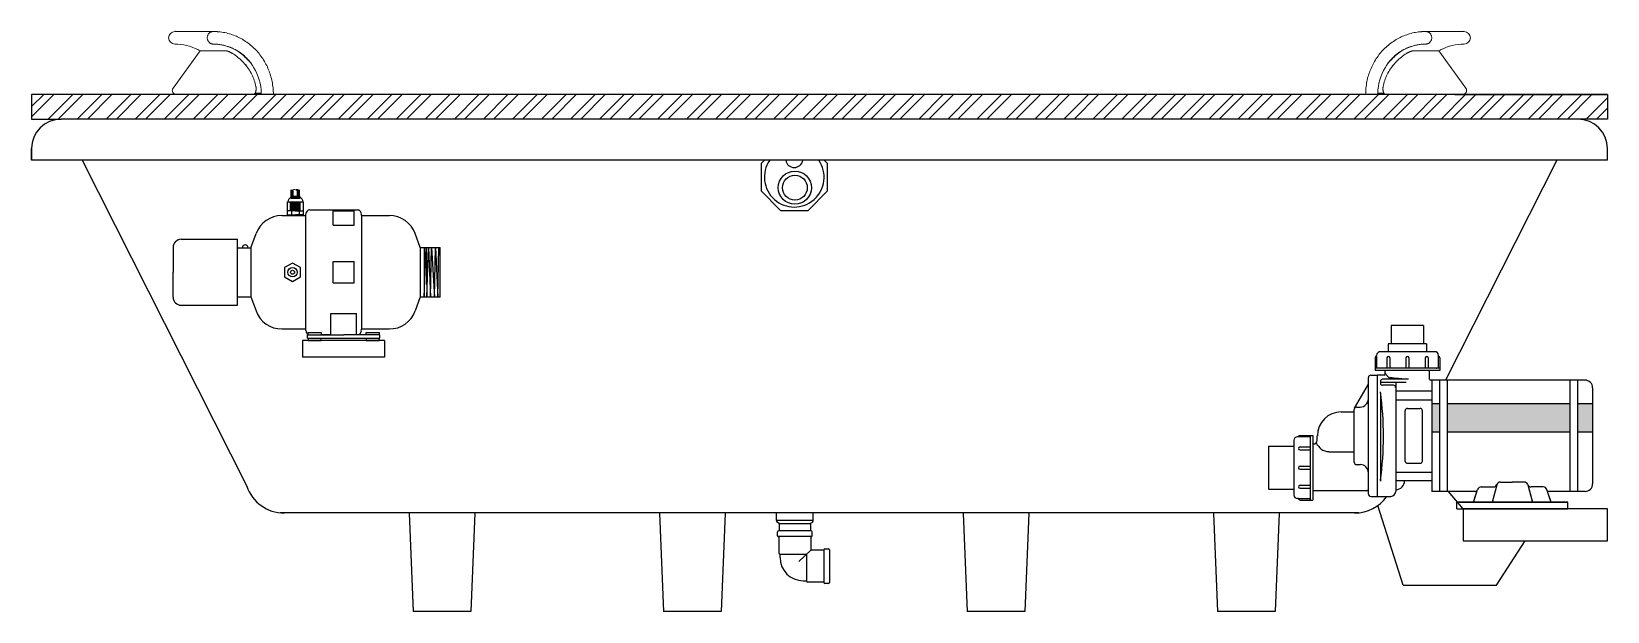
# Model space of a CAD drawing. Header units: millimetres. Extents: x -1269.78 to -1267.86, y 2258.08 to 2258.79.
import ezdxf

# ---------------------------------------------------------------- set-up
doc = ezdxf.new("R2010")
doc.units = ezdxf.units.MM
doc.linetypes.add('KM_SOLID', pattern=[0])
doc.layers.add('jacuzzi', color=1, linetype='Continuous')

msp = doc.modelspace()

# ---------------------------------------------------------------- hatches: boundary and pattern name
at = {"layer": 'jacuzzi'}
h = msp.add_hatch(dxfattribs=at)
h.set_pattern_fill('STEEL', color=256, scale=0.2, style=0)
h.set_pattern_definition([(45, (-1249.543299, 2254.840745), (-0.01767767, 0.01767767), []), (45, (-1249.543299, 2254.853245), (-0.01767767, 0.01767767), [])])
h.paths.add_polyline_path([(-1269.78, 2258.6783), (-1269.744, 2258.6783), (-1267.896, 2258.6783), (-1267.86, 2258.6783), (-1267.86, 2258.7083), (-1269.78, 2258.7083)])
edge = h.paths.add_edge_path(flags=16)
edge.add_line((-1268.046, 2258.7083), (-1267.86, 2258.7083))
edge.add_line((-1267.86, 2258.7083), (-1269.744, 2258.7083))
h = msp.add_hatch(color=256, dxfattribs=at)
h.paths.add_polyline_path([(-1267.9059, 2258.2966), (-1267.9059, 2258.3313), (-1268.0554, 2258.3313), (-1268.0554, 2258.2966)])
h.paths.add_polyline_path([(-1267.8781, 2258.2966), (-1267.8781, 2258.3313), (-1267.8966, 2258.3313), (-1267.8966, 2258.2966)])
h.paths.add_polyline_path([(-1268.0647, 2258.2966), (-1268.0647, 2258.3313), (-1268.074, 2258.3313), (-1268.074, 2258.2966)])

# ---------------------------------------------------------------- linework, layer by layer
at = {"layer": 'jacuzzi', "lineweight": 18}
for p, q in [((-1269.5584, 2258.7851), (-1269.6052, 2258.7851)), ((-1268.0817, 2258.7851), (-1268.0349, 2258.7851)), ((-1269.5747, 2258.7615), (-1269.6076, 2258.7159)), ((-1269.543, 2258.7615), (-1269.5747, 2258.7615)), ((-1269.5592, 2258.7615), (-1269.5431, 2258.7615)), ((-1268.097, 2258.7615), (-1268.0654, 2258.7615)), ((-1268.0808, 2258.7615), (-1268.097, 2258.7615)), ((-1268.0654, 2258.7615), (-1268.0325, 2258.7159)), ((-1269.5767, 2258.7083), (-1269.6037, 2258.7083)), ((-1269.5767, 2258.7083), (-1269.5097, 2258.7083)), ((-1269.5058, 2258.7098), (-1269.5077, 2258.7098)), ((-1269.5058, 2258.7098), (-1269.5001, 2258.7098)), ((-1269.5001, 2258.7098), (-1269.5001, 2258.7083)), ((-1269.4854, 2258.7083), (-1269.4854, 2258.7087)), ((-1268.1343, 2258.7098), (-1268.14, 2258.7098)), ((-1268.14, 2258.7098), (-1268.14, 2258.7083)), ((-1268.1343, 2258.7098), (-1268.1324, 2258.7098))]:
    msp.add_line(p, q, dxfattribs=at)
at = {"layer": 'jacuzzi'}
for p, q in [((-1267.86, 2258.7083), (-1269.78, 2258.7083)), ((-1269.78, 2258.7083), (-1269.78, 2258.6783)), ((-1267.86, 2258.7083), (-1269.744, 2258.7083)), ((-1268.046, 2258.7083), (-1267.86, 2258.7083)), ((-1267.86, 2258.7083), (-1267.86, 2258.6783)), ((-1269.78, 2258.6783), (-1269.744, 2258.6783)), ((-1267.896, 2258.6783), (-1269.744, 2258.6783)), ((-1267.86, 2258.6783), (-1267.896, 2258.6783)), ((-1269.78, 2258.6423), (-1269.78, 2258.6283)), ((-1269.78, 2258.6283), (-1269.78, 2258.6423)), ((-1267.86, 2258.6283), (-1267.86, 2258.6423)), ((-1267.86, 2258.6283), (-1269.78, 2258.6283)), ((-1269.7182, 2258.6283), (-1269.5177, 2258.2307)), ((-1267.9218, 2258.6283), (-1268.0572, 2258.36)), ((-1269.4683, 2258.5774), (-1269.4487, 2258.5774)), ((-1269.4683, 2258.5607), (-1269.4683, 2258.5774)), ((-1269.4644, 2258.5666), (-1269.4644, 2258.5774)), ((-1269.4629, 2258.5666), (-1269.4629, 2258.5774)), ((-1269.462, 2258.5666), (-1269.462, 2258.5774)), ((-1269.461, 2258.5666), (-1269.461, 2258.5774)), ((-1269.46, 2258.5666), (-1269.46, 2258.5774)), ((-1269.459, 2258.5774), (-1269.459, 2258.5666)), ((-1269.458, 2258.5774), (-1269.458, 2258.5666)), ((-1269.4571, 2258.5666), (-1269.4571, 2258.5774)), ((-1269.4561, 2258.5666), (-1269.4561, 2258.5774)), ((-1269.4551, 2258.5666), (-1269.4551, 2258.5774)), ((-1269.4541, 2258.5666), (-1269.4541, 2258.5774)), ((-1269.4527, 2258.5666), (-1269.4527, 2258.5774)), ((-1269.4487, 2258.5607), (-1269.4487, 2258.5774)), ((-1269.4751, 2258.5607), (-1269.4468, 2258.5607)), ((-1269.4585, 2258.5666), (-1269.4683, 2258.5666)), ((-1269.4683, 2258.5617), (-1269.4585, 2258.5617)), ((-1269.4634, 2258.5666), (-1269.4634, 2258.5617)), ((-1269.4585, 2258.5666), (-1269.4487, 2258.5666)), ((-1269.4487, 2258.5617), (-1269.4585, 2258.5617)), ((-1269.4536, 2258.5617), (-1269.4536, 2258.5666)), ((-1269.4458, 2258.4206), (-1269.4458, 2258.5627)), ((-1269.4409, 2258.5676), (-1269.3831, 2258.5676)), ((-1269.4125, 2258.549), (-1269.4125, 2258.5667)), ((-1269.4125, 2258.5667), (-1269.387, 2258.5667)), ((-1269.387, 2258.549), (-1269.387, 2258.5667)), ((-1269.3782, 2258.5615), (-1269.3782, 2258.4217)), ((-1269.3773, 2258.5607), (-1269.344, 2258.5607)), ((-1269.5127, 2258.5215), (-1269.5064, 2258.5388)), ((-1269.4125, 2258.549), (-1269.387, 2258.549)), ((-1269.3782, 2258.549), (-1269.3782, 2258.549)), ((-1269.3066, 2258.522), (-1269.3127, 2258.5388)), ((-1269.6075, 2258.522), (-1269.6075, 2258.4916)), ((-1269.5977, 2258.5318), (-1269.5291, 2258.5318)), ((-1269.5291, 2258.4514), (-1269.5291, 2258.5318)), ((-1269.5291, 2258.5215), (-1269.5127, 2258.5215)), ((-1269.5127, 2258.5215), (-1269.5127, 2258.4614)), ((-1269.3066, 2258.522), (-1269.3066, 2258.4608)), ((-1269.3066, 2258.522), (-1269.2821, 2258.522)), ((-1269.3017, 2258.522), (-1269.3017, 2258.4612)), ((-1269.3017, 2258.4612), (-1269.2992, 2258.522)), ((-1269.2992, 2258.522), (-1269.2985, 2258.4612)), ((-1269.2992, 2258.522), (-1269.2938, 2258.522)), ((-1269.2985, 2258.4612), (-1269.2965, 2258.522)), ((-1269.2965, 2258.522), (-1269.294, 2258.4612)), ((-1269.294, 2258.4612), (-1269.2926, 2258.522)), ((-1269.2926, 2258.522), (-1269.2892, 2258.4612)), ((-1269.2892, 2258.4612), (-1269.2877, 2258.522)), ((-1269.2877, 2258.522), (-1269.2851, 2258.4612)), ((-1269.2851, 2258.4612), (-1269.2838, 2258.522)), ((-1269.2821, 2258.4612), (-1269.2821, 2258.522)), ((-1269.462, 2258.5029), (-1269.4718, 2258.4973)), ((-1269.4718, 2258.4973), (-1269.4718, 2258.486)), ((-1269.4522, 2258.4973), (-1269.462, 2258.5029)), ((-1269.4522, 2258.486), (-1269.4522, 2258.4973)), ((-1269.4125, 2258.4786), (-1269.4125, 2258.5046)), ((-1269.4125, 2258.5046), (-1269.387, 2258.5046)), ((-1269.387, 2258.4786), (-1269.387, 2258.5046)), ((-1269.6075, 2258.4612), (-1269.6075, 2258.4916)), ((-1269.4718, 2258.486), (-1269.462, 2258.4803)), ((-1269.462, 2258.4803), (-1269.4522, 2258.486)), ((-1269.4125, 2258.4786), (-1269.387, 2258.4786)), ((-1269.5291, 2258.4617), (-1269.5127, 2258.4617)), ((-1269.5127, 2258.4617), (-1269.5064, 2258.4444)), ((-1269.3068, 2258.4606), (-1269.3127, 2258.4444)), ((-1269.2821, 2258.4612), (-1269.3059, 2258.4612)), ((-1269.5977, 2258.4514), (-1269.5291, 2258.4514)), ((-1269.4154, 2258.4412), (-1269.3841, 2258.4412)), ((-1269.4154, 2258.4152), (-1269.4154, 2258.4412)), ((-1269.3841, 2258.4152), (-1269.3841, 2258.4412)), ((-1269.4751, 2258.4225), (-1269.4468, 2258.4225)), ((-1269.3773, 2258.4225), (-1269.344, 2258.4225)), ((-1268.0843, 2258.4267), (-1268.1235, 2258.4267)), ((-1269.35, 2258.4083), (-1269.45, 2258.4083)), ((-1269.45, 2258.4083), (-1269.45, 2258.3883)), ((-1269.4438, 2258.4152), (-1269.3997, 2258.4152)), ((-1269.4438, 2258.4113), (-1269.4438, 2258.4152)), ((-1269.4438, 2258.4113), (-1269.3556, 2258.4113)), ((-1269.4429, 2258.4181), (-1269.4272, 2258.4181)), ((-1269.4429, 2258.4152), (-1269.4429, 2258.4181)), ((-1269.4429, 2258.4113), (-1269.4429, 2258.4083)), ((-1269.4429, 2258.4083), (-1269.4272, 2258.4083)), ((-1269.4272, 2258.4181), (-1269.4272, 2258.4152)), ((-1269.4272, 2258.4157), (-1269.4154, 2258.4157)), ((-1269.4272, 2258.4083), (-1269.4272, 2258.4113)), ((-1269.3556, 2258.4152), (-1269.3997, 2258.4152)), ((-1269.3841, 2258.4157), (-1269.3831, 2258.4157)), ((-1269.3723, 2258.4181), (-1269.3566, 2258.4181)), ((-1269.3723, 2258.4152), (-1269.3723, 2258.4181)), ((-1269.3723, 2258.4113), (-1269.3723, 2258.4083)), ((-1269.3723, 2258.4083), (-1269.3566, 2258.4083)), ((-1269.3566, 2258.4181), (-1269.3566, 2258.4152)), ((-1269.3566, 2258.4083), (-1269.3566, 2258.4113)), ((-1269.3556, 2258.4113), (-1269.3556, 2258.4152)), ((-1269.35, 2258.4083), (-1269.35, 2258.3883)), ((-1268.0805, 2258.4045), (-1268.1273, 2258.4045)), ((-1269.35, 2258.3883), (-1269.45, 2258.3883)), ((-1268.1413, 2258.3891), (-1268.1413, 2258.3904)), ((-1268.1413, 2258.3891), (-1268.1413, 2258.3903)), ((-1268.1413, 2258.3891), (-1268.1413, 2258.3749)), ((-1268.0705, 2258.3948), (-1268.1368, 2258.3948)), ((-1268.066, 2258.3891), (-1268.066, 2258.3904)), ((-1268.066, 2258.3891), (-1268.066, 2258.3903)), ((-1268.066, 2258.3749), (-1268.066, 2258.3891)), ((-1268.1513, 2258.2212), (-1268.1513, 2258.3633)), ((-1268.1485, 2258.3661), (-1268.1402, 2258.3661)), ((-1268.0642, 2258.3749), (-1268.1431, 2258.3749)), ((-1268.0642, 2258.3719), (-1268.1431, 2258.3719)), ((-1268.1402, 2258.2184), (-1268.1402, 2258.3661)), ((-1268.1402, 2258.2184), (-1268.1402, 2258.3661)), ((-1268.1322, 2258.3661), (-1268.1402, 2258.3661)), ((-1268.1322, 2258.3661), (-1268.1402, 2258.3661)), ((-1268.1308, 2258.3675), (-1268.1308, 2258.3719)), ((-1268.0768, 2258.3614), (-1268.0768, 2258.3719)), ((-1268.1681, 2258.3259), (-1268.1513, 2258.355)), ((-1268.1366, 2258.3586), (-1268.1366, 2258.3565)), ((-1268.1366, 2258.3586), (-1268.1366, 2258.3564)), ((-1268.1053, 2258.3574), (-1268.1366, 2258.3574)), ((-1268.1366, 2258.3447), (-1268.1366, 2258.2368)), ((-1268.1026, 2258.3612), (-1268.134, 2258.3612)), ((-1268.1207, 2258.3538), (-1268.134, 2258.3538)), ((-1268.074, 2258.3466), (-1268.118, 2258.3466)), ((-1267.8874, 2258.36), (-1268.0754, 2258.36)), ((-1268.074, 2258.36), (-1268.074, 2258.2377)), ((-1268.074, 2258.358), (-1268.074, 2258.2377)), ((-1268.0647, 2258.36), (-1268.0647, 2258.2245)), ((-1268.0554, 2258.36), (-1268.0554, 2258.2245)), ((-1267.9059, 2258.3601), (-1267.9059, 2258.2245)), ((-1267.9059, 2258.36), (-1267.9059, 2258.2245)), ((-1267.8966, 2258.3601), (-1267.8966, 2258.2245)), ((-1267.8966, 2258.36), (-1267.8966, 2258.2245)), ((-1267.8781, 2258.3508), (-1267.8781, 2258.2338)), ((-1267.8781, 2258.3507), (-1267.8781, 2258.2338)), ((-1268.1685, 2258.26), (-1268.1685, 2258.3245)), ((-1268.1657, 2258.3273), (-1268.1614, 2258.3273)), ((-1268.074, 2258.3358), (-1268.118, 2258.3358)), ((-1268.1038, 2258.3256), (-1268.0882, 2258.3256)), ((-1268.0647, 2258.3313), (-1268.074, 2258.3313)), ((-1267.9059, 2258.3313), (-1268.0554, 2258.3313)), ((-1267.8781, 2258.3313), (-1267.8966, 2258.3313)), ((-1268.1843, 2258.3215), (-1268.1699, 2258.3215)), ((-1268.1066, 2258.2615), (-1268.1066, 2258.3228)), ((-1268.0854, 2258.2615), (-1268.0854, 2258.3228)), ((-1268.2421, 2258.2866), (-1268.2421, 2258.2202)), ((-1268.2421, 2258.2865), (-1268.2421, 2258.2202)), ((-1268.2222, 2258.291), (-1268.2376, 2258.291)), ((-1268.2222, 2258.2928), (-1268.2222, 2258.2139)), ((-1268.2192, 2258.2928), (-1268.2192, 2258.2139)), ((-1268.2136, 2258.2867), (-1268.2136, 2258.2922)), ((-1268.0647, 2258.2966), (-1268.074, 2258.2966)), ((-1267.9059, 2258.2966), (-1268.0554, 2258.2966)), ((-1267.8781, 2258.2966), (-1267.8966, 2258.2966)), ((-1268.2731, 2258.2796), (-1268.2731, 2258.2314)), ((-1268.2731, 2258.2796), (-1268.2421, 2258.2796)), ((-1268.2731, 2258.2795), (-1268.2731, 2258.2276)), ((-1268.2731, 2258.2795), (-1268.2421, 2258.2795)), ((-1268.2185, 2258.2823), (-1268.218, 2258.2823)), ((-1268.1996, 2258.2729), (-1268.1685, 2258.2729)), ((-1268.1657, 2258.2572), (-1268.1614, 2258.2572)), ((-1268.118, 2258.2477), (-1268.118, 2258.2377)), ((-1268.074, 2258.2476), (-1268.118, 2258.2476)), ((-1268.118, 2258.2476), (-1268.118, 2258.2377)), ((-1268.1038, 2258.2587), (-1268.0882, 2258.2587)), ((-1268.074, 2258.2477), (-1268.074, 2258.2377)), ((-1268.074, 2258.2476), (-1268.074, 2258.2377)), ((-1268.2731, 2258.235), (-1268.2731, 2258.2314)), ((-1268.2731, 2258.2314), (-1268.2731, 2258.2277)), ((-1268.118, 2258.2377), (-1268.074, 2258.2377)), ((-1268.074, 2258.2377), (-1268.074, 2258.2245)), ((-1268.074, 2258.2377), (-1268.074, 2258.2245)), ((-1268.0138, 2258.23), (-1267.9991, 2258.23)), ((-1268.0138, 2258.2299), (-1267.9991, 2258.2299)), ((-1267.995, 2258.2323), (-1268.0005, 2258.2112)), ((-1267.995, 2258.2323), (-1268.0005, 2258.2111)), ((-1267.9905, 2258.2358), (-1267.976, 2258.2358)), ((-1267.9905, 2258.2358), (-1267.976, 2258.2358)), ((-1267.9615, 2258.2358), (-1267.976, 2258.2358)), ((-1267.9615, 2258.2358), (-1267.976, 2258.2358)), ((-1267.957, 2258.2323), (-1267.9515, 2258.2112)), ((-1267.957, 2258.2323), (-1267.9515, 2258.2111)), ((-1267.9383, 2258.23), (-1267.9529, 2258.23)), ((-1267.9383, 2258.2299), (-1267.9529, 2258.2299)), ((-1268.2731, 2258.2271), (-1268.2421, 2258.2271)), ((-1268.2364, 2258.2157), (-1268.2376, 2258.2157)), ((-1268.2364, 2258.2157), (-1268.2376, 2258.2157)), ((-1268.2364, 2258.2157), (-1268.2222, 2258.2157)), ((-1268.2192, 2258.2255), (-1268.1527, 2258.2255)), ((-1268.1485, 2258.2184), (-1268.1402, 2258.2184)), ((-1268.1402, 2258.2184), (-1268.1239, 2258.2184)), ((-1268.118, 2258.2264), (-1268.118, 2258.2243)), ((-1268.118, 2258.2264), (-1268.118, 2258.2243)), ((-1268.0189, 2258.2245), (-1268.074, 2258.2245)), ((-1268.0359, 2258.2033), (-1268.0536, 2258.2245)), ((-1267.9084, 2258.2112), (-1268.0436, 2258.2112)), ((-1268.0436, 2258.2034), (-1268.0436, 2258.2112)), ((-1267.9084, 2258.2111), (-1268.0436, 2258.2111)), ((-1268.0436, 2258.2033), (-1268.0436, 2258.2111)), ((-1268.0234, 2258.2112), (-1268.0182, 2258.2268)), ((-1268.0234, 2258.2111), (-1268.0182, 2258.2268)), ((-1267.9287, 2258.2112), (-1267.9339, 2258.2268)), ((-1267.9287, 2258.2111), (-1267.9339, 2258.2268)), ((-1267.8874, 2258.2245), (-1267.9331, 2258.2245)), ((-1267.8874, 2258.2245), (-1267.9331, 2258.2245)), ((-1267.9084, 2258.2034), (-1267.9084, 2258.2112)), ((-1267.9084, 2258.2033), (-1267.9084, 2258.2111)), ((-1268.1631, 2258.1983), (-1269.477, 2258.1983)), ((-1269.32, 2258.1981), (-1269.315, 2258.0781)), ((-1269.24, 2258.1981), (-1269.245, 2258.0781)), ((-1269.015, 2258.1981), (-1269.01, 2258.0781)), ((-1268.935, 2258.1981), (-1268.94, 2258.0781)), ((-1268.822, 2258.1983), (-1268.878, 2258.1983)), ((-1268.8724, 2258.1891), (-1268.8724, 2258.1983)), ((-1268.8724, 2258.1891), (-1268.8724, 2258.1924)), ((-1268.8276, 2258.1891), (-1268.8724, 2258.1891)), ((-1268.8276, 2258.1891), (-1268.8276, 2258.1983)), ((-1268.8276, 2258.1891), (-1268.8276, 2258.1924)), ((-1268.645, 2258.1981), (-1268.64, 2258.0781)), ((-1268.565, 2258.1981), (-1268.57, 2258.0781)), ((-1268.34, 2258.1981), (-1268.335, 2258.0781)), ((-1268.26, 2258.1981), (-1268.265, 2258.0781)), ((-1268.1089, 2258.11), (-1268.1399, 2258.2071)), ((-1268.0436, 2258.2034), (-1267.9084, 2258.2034)), ((-1268.0436, 2258.2033), (-1267.9084, 2258.2033)), ((-1268.0359, 2258.2033), (-1268.0359, 2258.1641)), ((-1267.86, 2258.2033), (-1268.0359, 2258.2033)), ((-1267.86, 2258.1641), (-1267.86, 2258.2033)), ((-1268.8712, 2258.1705), (-1268.8712, 2258.175)), ((-1268.8302, 2258.1763), (-1268.8699, 2258.1763)), ((-1268.831, 2258.1849), (-1268.869, 2258.1849)), ((-1268.869, 2258.1849), (-1268.869, 2258.1762)), ((-1268.831, 2258.1849), (-1268.8311, 2258.1761)), ((-1268.8289, 2258.1705), (-1268.8289, 2258.175)), ((-1268.8302, 2258.1693), (-1268.8699, 2258.1693)), ((-1268.8696, 2258.1693), (-1268.8696, 2258.1494)), ((-1268.8305, 2258.1529), (-1268.8451, 2258.1392)), ((-1268.8305, 2258.1693), (-1268.8305, 2258.1542)), ((-1268.8148, 2258.1529), (-1268.8292, 2258.1529)), ((-1268.8148, 2258.1533), (-1268.8148, 2258.1136)), ((-1268.8136, 2258.1545), (-1268.8091, 2258.1545)), ((-1268.8078, 2258.1533), (-1268.8078, 2258.1136)), ((-1268.0359, 2258.1641), (-1267.86, 2258.1641)), ((-1267.9954, 2258.11), (-1267.9602, 2258.1641)), ((-1268.8683, 2258.1481), (-1268.836, 2258.1481)), ((-1268.868, 2258.1437), (-1268.868, 2258.1481)), ((-1268.836, 2258.1481), (-1268.836, 2258.1152)), ((-1268.8398, 2258.1155), (-1268.836, 2258.1155)), ((-1268.8148, 2258.1139), (-1268.8347, 2258.1139)), ((-1268.8091, 2258.1123), (-1268.8136, 2258.1123)), ((-1268.1089, 2258.11), (-1267.9954, 2258.11)), ((-1269.245, 2258.0781), (-1269.315, 2258.0781)), ((-1268.94, 2258.0781), (-1269.01, 2258.0781)), ((-1268.57, 2258.0781), (-1268.64, 2258.0781)), ((-1268.265, 2258.0781), (-1268.335, 2258.0781))]:
    msp.add_line(p, q, dxfattribs=at)
at = {"layer": 'jacuzzi', "linetype": 'KM_SOLID', "lineweight": 60}
for p, q in [((-1269.4546, 2258.5832), (-1269.4546, 2258.5922)), ((-1269.4642, 2258.5832), (-1269.4529, 2258.5832)), ((-1269.4625, 2258.5832), (-1269.4625, 2258.5919))]:
    msp.add_line(p, q, dxfattribs=at)
at = {"layer": 'jacuzzi', "lineweight": 18, "flags": 128}
for points in [[(-1269.5659, 2258.7774), (-1269.5659, 2258.7779), (-1269.5659, 2258.7784), (-1269.5658, 2258.7789), (-1269.5657, 2258.7794), (-1269.5655, 2258.7799), (-1269.5654, 2258.7804), (-1269.5652, 2258.7808), (-1269.5649, 2258.7813), (-1269.5647, 2258.7817), (-1269.5644, 2258.7821), (-1269.5641, 2258.7825), (-1269.5638, 2258.7829), (-1269.5634, 2258.7832), (-1269.5631, 2258.7835), (-1269.5627, 2258.7838), (-1269.5622, 2258.7841), (-1269.5618, 2258.7843), (-1269.5614, 2258.7845), (-1269.561, 2258.7847), (-1269.5605, 2258.7848), (-1269.56, 2258.785), (-1269.5595, 2258.785), (-1269.5591, 2258.7851), (-1269.5586, 2258.7851)], [(-1269.5586, 2258.7851), (-1269.5583, 2258.7851), (-1269.5581, 2258.7851), (-1269.5578, 2258.7851), (-1269.5575, 2258.7851), (-1269.5572, 2258.7851), (-1269.5569, 2258.7851), (-1269.5567, 2258.7851), (-1269.5564, 2258.7851), (-1269.5561, 2258.7851), (-1269.5558, 2258.7851), (-1269.5555, 2258.7851), (-1269.5553, 2258.785), (-1269.555, 2258.785), (-1269.5547, 2258.785), (-1269.5544, 2258.785), (-1269.5541, 2258.785), (-1269.5538, 2258.785), (-1269.5535, 2258.7849), (-1269.5532, 2258.7849), (-1269.553, 2258.7849), (-1269.5527, 2258.7849), (-1269.5524, 2258.7848), (-1269.5521, 2258.7848), (-1269.5518, 2258.7848)], [(-1269.5518, 2258.7848), (-1269.55, 2258.7846), (-1269.5481, 2258.7843), (-1269.5463, 2258.784), (-1269.5444, 2258.7837), (-1269.5426, 2258.7833), (-1269.5408, 2258.7828), (-1269.539, 2258.7823), (-1269.5372, 2258.7818), (-1269.5355, 2258.7812), (-1269.5338, 2258.7806), (-1269.5321, 2258.78), (-1269.5305, 2258.7793), (-1269.5289, 2258.7786), (-1269.5273, 2258.7778), (-1269.5257, 2258.777), (-1269.524, 2258.7761), (-1269.5224, 2258.7752), (-1269.5208, 2258.7742), (-1269.5192, 2258.7731), (-1269.5177, 2258.7721), (-1269.5161, 2258.7709), (-1269.5146, 2258.7698), (-1269.5131, 2258.7686), (-1269.5117, 2258.7674), (-1269.5103, 2258.7661), (-1269.509, 2258.7649), (-1269.5077, 2258.7636), (-1269.5065, 2258.7623), (-1269.5052, 2258.761), (-1269.504, 2258.7596), (-1269.5028, 2258.7582), (-1269.5017, 2258.7567), (-1269.5005, 2258.7552), (-1269.4994, 2258.7536), (-1269.4983, 2258.752), (-1269.4973, 2258.7504), (-1269.4963, 2258.7487), (-1269.4953, 2258.747), (-1269.4944, 2258.7453), (-1269.4935, 2258.7436), (-1269.4927, 2258.7419), (-1269.492, 2258.7402), (-1269.4913, 2258.7385), (-1269.4906, 2258.7369), (-1269.49, 2258.7351), (-1269.4894, 2258.7334), (-1269.4888, 2258.7315), (-1269.4883, 2258.7297), (-1269.4878, 2258.7278), (-1269.4873, 2258.7259), (-1269.4869, 2258.724), (-1269.4866, 2258.722), (-1269.4863, 2258.7201), (-1269.486, 2258.7182), (-1269.4858, 2258.7162), (-1269.4856, 2258.7143), (-1269.4855, 2258.7124), (-1269.4854, 2258.7105), (-1269.4854, 2258.7087)], [(-1268.0883, 2258.7848), (-1268.0901, 2258.7846), (-1268.0919, 2258.7843), (-1268.0938, 2258.784), (-1268.0956, 2258.7837), (-1268.0975, 2258.7833), (-1268.0993, 2258.7828), (-1268.1011, 2258.7823), (-1268.1029, 2258.7818), (-1268.1046, 2258.7812), (-1268.1063, 2258.7806), (-1268.108, 2258.78), (-1268.1096, 2258.7793), (-1268.1112, 2258.7786), (-1268.1128, 2258.7778), (-1268.1144, 2258.777), (-1268.116, 2258.7761), (-1268.1176, 2258.7752), (-1268.1193, 2258.7742), (-1268.1208, 2258.7731), (-1268.1224, 2258.7721), (-1268.124, 2258.7709), (-1268.1255, 2258.7698), (-1268.1269, 2258.7686), (-1268.1284, 2258.7674), (-1268.1298, 2258.7661), (-1268.1311, 2258.7649), (-1268.1324, 2258.7636), (-1268.1336, 2258.7623), (-1268.1348, 2258.761), (-1268.136, 2258.7596), (-1268.1372, 2258.7582), (-1268.1384, 2258.7567), (-1268.1395, 2258.7552), (-1268.1407, 2258.7536), (-1268.1417, 2258.752), (-1268.1428, 2258.7504), (-1268.1438, 2258.7487), (-1268.1448, 2258.747), (-1268.1457, 2258.7453), (-1268.1465, 2258.7436), (-1268.1473, 2258.7419), (-1268.1481, 2258.7402), (-1268.1488, 2258.7385), (-1268.1495, 2258.7369), (-1268.1501, 2258.7351), (-1268.1507, 2258.7334), (-1268.1513, 2258.7315), (-1268.1518, 2258.7297), (-1268.1523, 2258.7278), (-1268.1527, 2258.7259), (-1268.1532, 2258.724), (-1268.1535, 2258.722), (-1268.1538, 2258.7201), (-1268.1541, 2258.7182), (-1268.1543, 2258.7162), (-1268.1544, 2258.7143), (-1268.1546, 2258.7124), (-1268.1546, 2258.7105), (-1268.1547, 2258.7087)], [(-1268.0815, 2258.7851), (-1268.0817, 2258.7851), (-1268.082, 2258.7851), (-1268.0823, 2258.7851), (-1268.0826, 2258.7851), (-1268.0828, 2258.7851), (-1268.0831, 2258.7851), (-1268.0834, 2258.7851), (-1268.0837, 2258.7851), (-1268.084, 2258.7851), (-1268.0842, 2258.7851), (-1268.0845, 2258.7851), (-1268.0848, 2258.785), (-1268.0851, 2258.785), (-1268.0854, 2258.785), (-1268.0857, 2258.785), (-1268.086, 2258.785), (-1268.0862, 2258.785), (-1268.0865, 2258.7849), (-1268.0868, 2258.7849), (-1268.0871, 2258.7849), (-1268.0874, 2258.7849), (-1268.0877, 2258.7848), (-1268.088, 2258.7848), (-1268.0883, 2258.7848)], [(-1268.0741, 2258.7774), (-1268.0742, 2258.7779), (-1268.0742, 2258.7784), (-1268.0743, 2258.7789), (-1268.0744, 2258.7794), (-1268.0745, 2258.7799), (-1268.0747, 2258.7804), (-1268.0749, 2258.7808), (-1268.0751, 2258.7813), (-1268.0754, 2258.7817), (-1268.0757, 2258.7821), (-1268.076, 2258.7825), (-1268.0763, 2258.7829), (-1268.0766, 2258.7832), (-1268.077, 2258.7835), (-1268.0774, 2258.7838), (-1268.0778, 2258.7841), (-1268.0782, 2258.7843), (-1268.0787, 2258.7845), (-1268.0791, 2258.7847), (-1268.0796, 2258.7848), (-1268.08, 2258.785), (-1268.0805, 2258.785), (-1268.081, 2258.7851), (-1268.0815, 2258.7851)], [(-1269.5586, 2258.7698), (-1269.5591, 2258.7698), (-1269.5595, 2258.7698), (-1269.56, 2258.7699), (-1269.5605, 2258.77), (-1269.561, 2258.7702), (-1269.5614, 2258.7703), (-1269.5618, 2258.7705), (-1269.5622, 2258.7708), (-1269.5627, 2258.771), (-1269.5631, 2258.7713), (-1269.5634, 2258.7717), (-1269.5638, 2258.772), (-1269.5641, 2258.7724), (-1269.5644, 2258.7727), (-1269.5647, 2258.7732), (-1269.5649, 2258.7736), (-1269.5652, 2258.774), (-1269.5654, 2258.7745), (-1269.5655, 2258.7749), (-1269.5657, 2258.7754), (-1269.5658, 2258.7759), (-1269.5659, 2258.7764), (-1269.5659, 2258.7769), (-1269.5659, 2258.7774)], [(-1269.532, 2258.763), (-1269.533, 2258.7636), (-1269.534, 2258.7641), (-1269.5351, 2258.7646), (-1269.5361, 2258.765), (-1269.5371, 2258.7655), (-1269.5381, 2258.7659), (-1269.5392, 2258.7663), (-1269.5403, 2258.7667), (-1269.5414, 2258.767), (-1269.5425, 2258.7674), (-1269.5436, 2258.7677), (-1269.5448, 2258.768), (-1269.5459, 2258.7683), (-1269.5471, 2258.7686), (-1269.5483, 2258.7688), (-1269.5495, 2258.769), (-1269.5506, 2258.7692), (-1269.5518, 2258.7693), (-1269.553, 2258.7695), (-1269.5541, 2258.7696), (-1269.5553, 2258.7697), (-1269.5564, 2258.7697), (-1269.5575, 2258.7697), (-1269.5586, 2258.7698)], [(-1268.1081, 2258.763), (-1268.1071, 2258.7636), (-1268.106, 2258.7641), (-1268.105, 2258.7646), (-1268.104, 2258.765), (-1268.103, 2258.7655), (-1268.1019, 2258.7659), (-1268.1009, 2258.7663), (-1268.0998, 2258.7667), (-1268.0987, 2258.767), (-1268.0976, 2258.7674), (-1268.0964, 2258.7677), (-1268.0953, 2258.768), (-1268.0941, 2258.7683), (-1268.093, 2258.7686), (-1268.0918, 2258.7688), (-1268.0906, 2258.769), (-1268.0894, 2258.7692), (-1268.0883, 2258.7693), (-1268.0871, 2258.7695), (-1268.086, 2258.7696), (-1268.0848, 2258.7697), (-1268.0837, 2258.7697), (-1268.0826, 2258.7697), (-1268.0815, 2258.7698)], [(-1268.0815, 2258.7698), (-1268.081, 2258.7698), (-1268.0805, 2258.7698), (-1268.08, 2258.7699), (-1268.0796, 2258.77), (-1268.0791, 2258.7702), (-1268.0787, 2258.7703), (-1268.0782, 2258.7705), (-1268.0778, 2258.7708), (-1268.0774, 2258.771), (-1268.077, 2258.7713), (-1268.0766, 2258.7717), (-1268.0763, 2258.772), (-1268.076, 2258.7724), (-1268.0757, 2258.7727), (-1268.0754, 2258.7732), (-1268.0751, 2258.7736), (-1268.0749, 2258.774), (-1268.0747, 2258.7745), (-1268.0745, 2258.7749), (-1268.0744, 2258.7754), (-1268.0743, 2258.7759), (-1268.0742, 2258.7764), (-1268.0742, 2258.7769), (-1268.0741, 2258.7774)], [(-1269.5747, 2258.7615), (-1269.5761, 2258.7623), (-1269.5775, 2258.763)], [(-1269.5592, 2258.7615), (-1269.5592, 2258.7615), (-1269.5592, 2258.7615), (-1269.5592, 2258.7615), (-1269.5592, 2258.7615), (-1269.5592, 2258.7615), (-1269.5592, 2258.7615), (-1269.5592, 2258.7615), (-1269.5592, 2258.7615), (-1269.5592, 2258.7615), (-1269.5592, 2258.7615), (-1269.5592, 2258.7615), (-1269.5592, 2258.7615), (-1269.5592, 2258.7615), (-1269.5592, 2258.7615), (-1269.5592, 2258.7615), (-1269.5592, 2258.7615), (-1269.5592, 2258.7615), (-1269.5592, 2258.7615), (-1269.5592, 2258.7615), (-1269.5592, 2258.7615), (-1269.5592, 2258.7615), (-1269.5592, 2258.7615), (-1269.5592, 2258.7615), (-1269.5592, 2258.7615)], [(-1269.5353, 2258.7584), (-1269.5357, 2258.7586), (-1269.5362, 2258.7589), (-1269.5366, 2258.7591), (-1269.537, 2258.7593), (-1269.5374, 2258.7595), (-1269.5378, 2258.7597), (-1269.5382, 2258.7599), (-1269.5385, 2258.7601), (-1269.5389, 2258.7603), (-1269.5393, 2258.7604), (-1269.5396, 2258.7606), (-1269.54, 2258.7607), (-1269.5403, 2258.7608), (-1269.5406, 2258.761), (-1269.5409, 2258.7611), (-1269.5412, 2258.7612), (-1269.5415, 2258.7612), (-1269.5418, 2258.7613), (-1269.542, 2258.7614), (-1269.5423, 2258.7614), (-1269.5425, 2258.7615), (-1269.5427, 2258.7615), (-1269.5429, 2258.7615), (-1269.5431, 2258.7615)], [(-1269.543, 2258.7615), (-1269.5429, 2258.7615), (-1269.5427, 2258.7615), (-1269.5425, 2258.7615), (-1269.5423, 2258.7614), (-1269.542, 2258.7614), (-1269.5418, 2258.7613), (-1269.5415, 2258.7612), (-1269.5412, 2258.7612), (-1269.5409, 2258.7611), (-1269.5406, 2258.761), (-1269.5403, 2258.7609), (-1269.54, 2258.7607), (-1269.5396, 2258.7606), (-1269.5393, 2258.7604), (-1269.5389, 2258.7603), (-1269.5385, 2258.7601), (-1269.5381, 2258.7599), (-1269.5377, 2258.7597), (-1269.5374, 2258.7595), (-1269.537, 2258.7593), (-1269.5365, 2258.7591), (-1269.5361, 2258.7589), (-1269.5357, 2258.7586), (-1269.5353, 2258.7584)], [(-1269.5067, 2258.7179), (-1269.5071, 2258.7198), (-1269.5075, 2258.7217), (-1269.508, 2258.7236), (-1269.5086, 2258.7255), (-1269.5093, 2258.7274), (-1269.51, 2258.7292), (-1269.5108, 2258.731), (-1269.5117, 2258.7328), (-1269.5126, 2258.7345), (-1269.5135, 2258.7362), (-1269.5145, 2258.7379), (-1269.5156, 2258.7395), (-1269.5167, 2258.7412), (-1269.5179, 2258.7427), (-1269.5191, 2258.7443), (-1269.5204, 2258.7457), (-1269.5217, 2258.7472), (-1269.5231, 2258.7486), (-1269.5245, 2258.75), (-1269.5259, 2258.7513), (-1269.5274, 2258.7526), (-1269.5289, 2258.7539), (-1269.5305, 2258.7551), (-1269.5321, 2258.7562), (-1269.5337, 2258.7573), (-1269.5353, 2258.7584)], [(-1269.5353, 2258.7584), (-1269.5337, 2258.7573), (-1269.5321, 2258.7562), (-1269.5305, 2258.755), (-1269.529, 2258.7538), (-1269.5274, 2258.7526), (-1269.526, 2258.7513), (-1269.5245, 2258.75), (-1269.5231, 2258.7486), (-1269.5218, 2258.7472), (-1269.5205, 2258.7458), (-1269.5192, 2258.7443), (-1269.518, 2258.7427), (-1269.5168, 2258.7412), (-1269.5157, 2258.7396), (-1269.5146, 2258.7379), (-1269.5136, 2258.7362), (-1269.5126, 2258.7345), (-1269.5117, 2258.7328), (-1269.5109, 2258.731), (-1269.5101, 2258.7292), (-1269.5093, 2258.7274), (-1269.5087, 2258.7255), (-1269.5081, 2258.7237), (-1269.5076, 2258.7218), (-1269.5071, 2258.7198), (-1269.5067, 2258.7179)], [(-1268.1334, 2258.7179), (-1268.133, 2258.7198), (-1268.1325, 2258.7217), (-1268.132, 2258.7236), (-1268.1314, 2258.7255), (-1268.1308, 2258.7274), (-1268.13, 2258.7292), (-1268.1293, 2258.731), (-1268.1284, 2258.7328), (-1268.1275, 2258.7345), (-1268.1265, 2258.7362), (-1268.1255, 2258.7379), (-1268.1244, 2258.7395), (-1268.1233, 2258.7412), (-1268.1222, 2258.7427), (-1268.1209, 2258.7443), (-1268.1197, 2258.7457), (-1268.1183, 2258.7472), (-1268.117, 2258.7486), (-1268.1156, 2258.75), (-1268.1141, 2258.7513), (-1268.1126, 2258.7526), (-1268.1111, 2258.7539), (-1268.1096, 2258.7551), (-1268.108, 2258.7562), (-1268.1064, 2258.7573), (-1268.1047, 2258.7584)], [(-1268.1047, 2258.7584), (-1268.1064, 2258.7573), (-1268.108, 2258.7562), (-1268.1096, 2258.755), (-1268.1111, 2258.7538), (-1268.1126, 2258.7526), (-1268.1141, 2258.7513), (-1268.1155, 2258.75), (-1268.1169, 2258.7486), (-1268.1183, 2258.7472), (-1268.1196, 2258.7458), (-1268.1209, 2258.7443), (-1268.1221, 2258.7427), (-1268.1233, 2258.7412), (-1268.1244, 2258.7396), (-1268.1255, 2258.7379), (-1268.1265, 2258.7362), (-1268.1275, 2258.7345), (-1268.1284, 2258.7328), (-1268.1292, 2258.731), (-1268.13, 2258.7292), (-1268.1307, 2258.7274), (-1268.1314, 2258.7255), (-1268.132, 2258.7237), (-1268.1325, 2258.7218), (-1268.133, 2258.7198), (-1268.1334, 2258.7179)], [(-1268.097, 2258.7615), (-1268.0972, 2258.7615), (-1268.0974, 2258.7615), (-1268.0976, 2258.7615), (-1268.0978, 2258.7614), (-1268.098, 2258.7614), (-1268.0983, 2258.7613), (-1268.0986, 2258.7612), (-1268.0988, 2258.7612), (-1268.0991, 2258.7611), (-1268.0994, 2258.761), (-1268.0998, 2258.7609), (-1268.1001, 2258.7607), (-1268.1004, 2258.7606), (-1268.1008, 2258.7604), (-1268.1012, 2258.7603), (-1268.1015, 2258.7601), (-1268.1019, 2258.7599), (-1268.1023, 2258.7597), (-1268.1027, 2258.7595), (-1268.1031, 2258.7593), (-1268.1035, 2258.7591), (-1268.1039, 2258.7589), (-1268.1043, 2258.7586), (-1268.1047, 2258.7584)], [(-1268.1047, 2258.7584), (-1268.1043, 2258.7586), (-1268.1039, 2258.7589), (-1268.1035, 2258.7591), (-1268.1031, 2258.7593), (-1268.1027, 2258.7595), (-1268.1023, 2258.7597), (-1268.1019, 2258.7599), (-1268.1015, 2258.7601), (-1268.1012, 2258.7603), (-1268.1008, 2258.7604), (-1268.1004, 2258.7606), (-1268.1001, 2258.7607), (-1268.0998, 2258.7608), (-1268.0994, 2258.761), (-1268.0991, 2258.7611), (-1268.0988, 2258.7612), (-1268.0985, 2258.7612), (-1268.0983, 2258.7613), (-1268.098, 2258.7614), (-1268.0978, 2258.7614), (-1268.0976, 2258.7615), (-1268.0974, 2258.7615), (-1268.0972, 2258.7615), (-1268.097, 2258.7615)], [(-1268.0808, 2258.7615), (-1268.0808, 2258.7615), (-1268.0808, 2258.7615), (-1268.0808, 2258.7615), (-1268.0808, 2258.7615), (-1268.0808, 2258.7615), (-1268.0808, 2258.7615), (-1268.0808, 2258.7615), (-1268.0808, 2258.7615), (-1268.0808, 2258.7615), (-1268.0808, 2258.7615), (-1268.0808, 2258.7615), (-1268.0808, 2258.7615), (-1268.0808, 2258.7615), (-1268.0808, 2258.7615), (-1268.0808, 2258.7615), (-1268.0808, 2258.7615), (-1268.0808, 2258.7615), (-1268.0808, 2258.7615), (-1268.0808, 2258.7615), (-1268.0808, 2258.7615), (-1268.0808, 2258.7615), (-1268.0808, 2258.7615), (-1268.0808, 2258.7615), (-1268.0808, 2258.7615)], [(-1268.0654, 2258.7615), (-1268.064, 2258.7623), (-1268.0626, 2258.763)], [(-1269.5097, 2258.7083), (-1269.5095, 2258.7083), (-1269.5093, 2258.7084), (-1269.509, 2258.7085), (-1269.5088, 2258.7086), (-1269.5086, 2258.7088), (-1269.5084, 2258.709), (-1269.5081, 2258.7092), (-1269.5079, 2258.7095), (-1269.5077, 2258.7098), (-1269.5075, 2258.7101), (-1269.5073, 2258.7105), (-1269.5072, 2258.7109), (-1269.507, 2258.7113), (-1269.5069, 2258.7118), (-1269.5067, 2258.7123), (-1269.5066, 2258.7128), (-1269.5065, 2258.7134), (-1269.5065, 2258.714), (-1269.5064, 2258.7146), (-1269.5064, 2258.7153), (-1269.5065, 2258.7159), (-1269.5065, 2258.7166), (-1269.5066, 2258.7172), (-1269.5067, 2258.7179)], [(-1269.5077, 2258.7098), (-1269.5078, 2258.7096), (-1269.5079, 2258.7095), (-1269.5079, 2258.7094), (-1269.508, 2258.7093), (-1269.5081, 2258.7092), (-1269.5082, 2258.7091), (-1269.5083, 2258.709), (-1269.5084, 2258.7089), (-1269.5084, 2258.7089), (-1269.5085, 2258.7088), (-1269.5086, 2258.7087), (-1269.5087, 2258.7087), (-1269.5088, 2258.7086), (-1269.5089, 2258.7086), (-1269.509, 2258.7085), (-1269.5091, 2258.7085), (-1269.5091, 2258.7084), (-1269.5092, 2258.7084), (-1269.5093, 2258.7084), (-1269.5094, 2258.7083), (-1269.5095, 2258.7083), (-1269.5096, 2258.7083), (-1269.5097, 2258.7083), (-1269.5097, 2258.7083)], [(-1269.5067, 2258.7179), (-1269.5066, 2258.7175), (-1269.5065, 2258.7171), (-1269.5065, 2258.7167), (-1269.5065, 2258.7163), (-1269.5064, 2258.7158), (-1269.5064, 2258.7154), (-1269.5064, 2258.715), (-1269.5064, 2258.7146), (-1269.5064, 2258.7142), (-1269.5065, 2258.7139), (-1269.5065, 2258.7135), (-1269.5066, 2258.7131), (-1269.5066, 2258.7128), (-1269.5067, 2258.7124), (-1269.5067, 2258.7121), (-1269.5068, 2258.7118), (-1269.5069, 2258.7115), (-1269.507, 2258.7112), (-1269.5071, 2258.7109), (-1269.5072, 2258.7107), (-1269.5073, 2258.7104), (-1269.5075, 2258.7102), (-1269.5076, 2258.71), (-1269.5077, 2258.7098)], [(-1268.1334, 2258.7179), (-1268.1335, 2258.7175), (-1268.1335, 2258.7171), (-1268.1336, 2258.7167), (-1268.1336, 2258.7163), (-1268.1336, 2258.7158), (-1268.1337, 2258.7154), (-1268.1337, 2258.715), (-1268.1336, 2258.7146), (-1268.1336, 2258.7142), (-1268.1336, 2258.7139), (-1268.1336, 2258.7135), (-1268.1335, 2258.7131), (-1268.1335, 2258.7128), (-1268.1334, 2258.7124), (-1268.1333, 2258.7121), (-1268.1332, 2258.7118), (-1268.1331, 2258.7115), (-1268.1331, 2258.7112), (-1268.1329, 2258.7109), (-1268.1328, 2258.7107), (-1268.1327, 2258.7104), (-1268.1326, 2258.7102), (-1268.1325, 2258.71), (-1268.1324, 2258.7098)], [(-1268.1303, 2258.7083), (-1268.1306, 2258.7083), (-1268.1308, 2258.7084), (-1268.131, 2258.7085), (-1268.1313, 2258.7086), (-1268.1315, 2258.7088), (-1268.1317, 2258.709), (-1268.1319, 2258.7092), (-1268.1321, 2258.7095), (-1268.1323, 2258.7098), (-1268.1325, 2258.7101), (-1268.1327, 2258.7105), (-1268.1329, 2258.7109), (-1268.1331, 2258.7113), (-1268.1332, 2258.7118), (-1268.1333, 2258.7123), (-1268.1334, 2258.7128), (-1268.1335, 2258.7134), (-1268.1336, 2258.714), (-1268.1336, 2258.7146), (-1268.1336, 2258.7153), (-1268.1336, 2258.7159), (-1268.1336, 2258.7166), (-1268.1335, 2258.7172), (-1268.1334, 2258.7179)], [(-1268.1324, 2258.7098), (-1268.1323, 2258.7096), (-1268.1322, 2258.7095), (-1268.1321, 2258.7094), (-1268.132, 2258.7093), (-1268.132, 2258.7092), (-1268.1319, 2258.7091), (-1268.1318, 2258.709), (-1268.1317, 2258.7089), (-1268.1316, 2258.7089), (-1268.1315, 2258.7088), (-1268.1314, 2258.7087), (-1268.1314, 2258.7087), (-1268.1313, 2258.7086), (-1268.1312, 2258.7086), (-1268.1311, 2258.7085), (-1268.131, 2258.7085), (-1268.1309, 2258.7084), (-1268.1308, 2258.7084), (-1268.1308, 2258.7084), (-1268.1307, 2258.7083), (-1268.1306, 2258.7083), (-1268.1305, 2258.7083), (-1268.1304, 2258.7083), (-1268.1303, 2258.7083)]]:
    msp.add_lwpolyline(points, dxfattribs=at)
at = {"layer": 'jacuzzi'}
for points in [[(-1268.8872, 2258.6283), (-1268.8912, 2258.6243), (-1268.8912, 2258.5908), (-1268.8675, 2258.567), (-1268.8671, 2258.567)], [(-1268.8675, 2258.567), (-1268.834, 2258.567), (-1268.8103, 2258.5908), (-1268.8103, 2258.6243), (-1268.8143, 2258.6283)], [(-1268.1235, 2258.4268), (-1268.1235, 2258.4045)], [(-1268.0843, 2258.4268), (-1268.0843, 2258.4045)], [(-1268.1273, 2258.4045), (-1268.1273, 2258.3948)], [(-1268.0805, 2258.4045), (-1268.0805, 2258.3949)], [(-1268.1431, 2258.3873), (-1268.1431, 2258.3719)], [(-1268.1287, 2258.3873), (-1268.1287, 2258.3749)], [(-1268.1251, 2258.3873), (-1268.1251, 2258.3749)], [(-1268.1055, 2258.3873), (-1268.1055, 2258.3749)], [(-1268.1019, 2258.3873), (-1268.1019, 2258.3749)], [(-1268.082, 2258.3873), (-1268.082, 2258.3749)], [(-1268.0784, 2258.3873), (-1268.0784, 2258.3749)], [(-1268.0642, 2258.3873), (-1268.0642, 2258.3719)], [(-1268.118, 2258.3574), (-1268.118, 2258.2476)], [(-1268.2346, 2258.2928), (-1268.2192, 2258.2928)], [(-1268.2346, 2258.2787), (-1268.2222, 2258.2787)], [(-1268.2346, 2258.2751), (-1268.2222, 2258.2751)], [(-1268.2346, 2258.2552), (-1268.2222, 2258.2552)], [(-1268.2346, 2258.2516), (-1268.2222, 2258.2516)], [(-1268.2346, 2258.2319), (-1268.2222, 2258.2319)], [(-1268.2346, 2258.2283), (-1268.2222, 2258.2283)], [(-1268.118, 2258.2377), (-1268.118, 2258.2329), (-1268.118, 2258.2264)], [(-1268.118, 2258.2377), (-1268.118, 2258.2328), (-1268.118, 2258.2264)], [(-1268.2346, 2258.2139), (-1268.2192, 2258.2139)]]:
    msp.add_lwpolyline(points, dxfattribs=at)
msp.add_lwpolyline([(-1268.1026, 2258.3612, -0.008376), (-1268.1106, 2258.3616, -0.008376), (-1268.1185, 2258.3623, -0.00574), (-1268.124, 2258.363, -0.000724), (-1268.1246, 2258.3631)], format="xyb", dxfattribs=at)
for centre, radius in [((-1268.85, 2258.5947), 0.0202), ((-1268.85, 2258.5947), 0.0151), ((-1269.462, 2258.4916), 0.00572), ((-1269.462, 2258.4916), 0.00239)]:
    msp.add_circle(centre, radius, dxfattribs=at)
at = {"layer": 'jacuzzi', "lineweight": 18}
for centre, radius, start, end in [((-1269.6054, 2258.7774), 0.00768, 90, 270), ((-1268.0347, 2258.7774), 0.00768, 270, 90), ((-1269.6054, 2258.7083), 0.0614, 62.9519, 90), ((-1268.0347, 2258.7083), 0.0614, 90, 117.0481), ((-1269.6037, 2258.7131), 0.0048, 144.1825, 270), ((-1268.0364, 2258.7131), 0.0048, 270, 35.8175)]:
    msp.add_arc(centre, radius, start, end, dxfattribs=at)
at = {"layer": 'jacuzzi'}
for centre, radius, start, end in [((-1269.6052, 2258.7085), 0.0766, 90, 90.15), ((-1268.0349, 2258.7085), 0.0766, 89.85, 90), ((-1269.5587, 2258.7134), 0.0563, 39.1441, 55.8686), ((-1268.0814, 2258.7134), 0.0563, 124.1314, 140.8559), ((-1269.744, 2258.6423), 0.036, 90, 180), ((-1267.896, 2258.6423), 0.036, 0, 90), ((-1268.8508, 2258.6075), 0.0364, 145.2079, 34.7921), ((-1268.8508, 2258.6298), 0.0105, 188.2792, 351.7208), ((-1269.4585, 2258.5757), 0.00946, 126.7752, 169.6482), ((-1269.4585, 2258.5757), 0.00946, 10.3518, 53.2248), ((-1269.4751, 2258.5274), 0.0333, 90, 160), ((-1269.4468, 2258.5617), 0.00098, 270, 0), ((-1269.4409, 2258.5627), 0.0049, 90, 180), ((-1269.3831, 2258.5627), 0.0049, 350.4066, 90), ((-1269.3773, 2258.5617), 0.00098, 170.4066, 270), ((-1269.344, 2258.5274), 0.0333, 20, 90), ((-1269.5977, 2258.522), 0.0098, 90, 180), ((-1269.5197, 2258.5215), 0.00343, 0, 180), ((-1269.5977, 2258.4612), 0.0098, 180, 270), ((-1269.3059, 2258.4603), 0.00098, 90, 160), ((-1269.4751, 2258.4558), 0.0333, 200, 270), ((-1269.344, 2258.4558), 0.0333, 270, 340), ((-1269.4468, 2258.4215), 0.00098, 0, 90), ((-1269.4409, 2258.4206), 0.0049, 180, 246.422), ((-1269.3831, 2258.4206), 0.0049, 270, 9.5934), ((-1269.3773, 2258.4215), 0.00098, 90, 189.5934), ((-1268.1413, 2258.3873), 0.0018, 90, 180), ((-1268.1368, 2258.3903), 0.0045, 90, 180), ((-1268.1269, 2258.3873), 0.0018, 0, 180), ((-1268.1037, 2258.3873), 0.0018, 0, 180), ((-1268.0802, 2258.3873), 0.0018, 0, 180), ((-1268.0705, 2258.3903), 0.0045, 0, 90), ((-1268.066, 2258.3873), 0.0018, 0, 90), ((-1268.1485, 2258.3633), 0.00279, 90, 180), ((-1268.1322, 2258.3675), 0.00141, 270, 0), ((-1268.1322, 2258.3675), 0.00141, 270, 0), ((-1268.123, 2258.3709), 0.00798, 193.8392, 266.6722), ((-1268.134, 2258.3586), 0.00261, 90, 180), ((-1268.134, 2258.3564), 0.00261, 180, 270), ((-1268.5398, 2258.2918), 0.4068, 352.3703, 7.6297), ((-1268.5398, 2258.2917), 0.4068, 352.3703, 7.6297), ((-1268.1207, 2258.3512), 0.00261, 0, 90), ((-1268.0754, 2258.3614), 0.00141, 180, 270), ((-1267.8874, 2258.3508), 0.00928, 0, 90), ((-1267.8874, 2258.3507), 0.00928, 0, 90), ((-1268.1657, 2258.3245), 0.00279, 90, 180), ((-1268.1614, 2258.3374), 0.0101, 270, 0), ((-1268.1038, 2258.3228), 0.00278, 90, 180), ((-1268.0882, 2258.3228), 0.00278, 0, 90), ((-1268.1843, 2258.2922), 0.0292, 90, 180), ((-1268.1699, 2258.3229), 0.00142, 270, 0), ((-1268.2376, 2258.2865), 0.0045, 90, 180), ((-1268.2346, 2258.291), 0.0018, 90, 180), ((-1268.218, 2258.2867), 0.00441, 270, 0), ((-1268.2346, 2258.2769), 0.0018, 90, 270), ((-1268.2185, 2258.2831), 0.000743, 194.8583, 270), ((-1268.1984, 2258.2908), 0.0179, 203.7468, 266.1355), ((-1268.2346, 2258.2534), 0.0018, 90, 270), ((-1268.1657, 2258.26), 0.00279, 180, 270), ((-1268.1614, 2258.2471), 0.0101, 0, 90), ((-1268.1038, 2258.2615), 0.00278, 180, 270), ((-1268.0882, 2258.2615), 0.00278, 270, 0), ((-1269.4722, 2258.2461), 0.048, 198.616, 270), ((-1268.2346, 2258.2301), 0.0018, 90, 270), ((-1268.1185, 2258.2377), 0.0113, 272.3872, 0), ((-1268.1185, 2258.2377), 0.0113, 272.3872, 0), ((-1268.0138, 2258.2253), 0.00464, 90, 161.6055), ((-1268.0138, 2258.2253), 0.00464, 90, 161.6055), ((-1267.9991, 2258.2346), 0.00464, 270, 338.1026), ((-1267.9991, 2258.2346), 0.00464, 270, 338.1026), ((-1267.9905, 2258.2312), 0.00464, 90, 158.1026), ((-1267.9905, 2258.2311), 0.00464, 90, 158.1026), ((-1267.9615, 2258.2312), 0.00464, 21.8974, 90), ((-1267.9615, 2258.2311), 0.00464, 21.8974, 90), ((-1267.9529, 2258.2346), 0.00464, 201.8974, 270), ((-1267.9529, 2258.2346), 0.00464, 201.8974, 270), ((-1267.9383, 2258.2253), 0.00464, 18.3945, 90), ((-1267.9383, 2258.2253), 0.00464, 18.3945, 90), ((-1267.8874, 2258.2338), 0.00928, 270, 0), ((-1267.8874, 2258.2338), 0.00928, 270, 0), ((-1268.2376, 2258.2202), 0.0045, 180, 270), ((-1268.2346, 2258.2157), 0.0018, 180, 270), ((-1268.1679, 2258.2461), 0.048, 270, 324.8026), ((-1268.1527, 2258.2241), 0.00142, 0, 90), ((-1268.1485, 2258.2212), 0.00279, 180, 270), ((-1268.1239, 2258.2243), 0.00585, 270, 0), ((-1268.1239, 2258.2243), 0.00585, 270, 0), ((-1268.8693, 2258.1891), 0.00312, 180, 257.8805), ((-1268.8308, 2258.1891), 0.00312, 282.1195, 0), ((-1268.8699, 2258.175), 0.00128, 90, 180), ((-1268.8699, 2258.1705), 0.00128, 180, 270), ((-1268.8702, 2258.1849), 0.0012, 0.5, 77.8805), ((-1268.8298, 2258.1849), 0.0012, 102.1195, 179.5), ((-1268.8302, 2258.175), 0.00128, 0, 90), ((-1268.8302, 2258.1705), 0.00128, 270, 0), ((-1268.8292, 2258.1542), 0.00128, 180, 270), ((-1268.8136, 2258.1533), 0.00128, 90, 180), ((-1268.8091, 2258.1533), 0.00128, 0, 90), ((-1268.8683, 2258.1494), 0.00128, 180, 270), ((-1268.8398, 2258.1437), 0.0282, 180, 270), ((-1268.8347, 2258.1152), 0.00128, 180, 270), ((-1268.8136, 2258.1136), 0.00128, 180, 270), ((-1268.8091, 2258.1136), 0.00128, 270, 0)]:
    msp.add_arc(centre, radius, start, end, dxfattribs=at)
at = {"layer": 'jacuzzi', "linetype": 'KM_SOLID', "lineweight": 20}
for centre, start, end in [((-1269.4603, 2258.588), 66.1187, 119.2488), ((-1269.4564, 2258.5882), 66.1187, 119.2488), ((-1269.4568, 2258.5961), 246.1187, 299.2488)]:
    msp.add_arc(centre, 0.00439, start, end, dxfattribs=at)
at = {"layer": 'jacuzzi', "lineweight": 18}
for centre, major_axis, start_param, end_param in [((-1269.5586, 2258.7081), (0, 0.0616), 5.260656, 6.283185), ((-1269.5585, 2258.7082), (0, -0.0615), 1.596261, 2.670669)]:
    msp.add_ellipse(centre, major_axis=major_axis, ratio=0.950218, start_param=start_param, end_param=end_param, dxfattribs=at)
at = {"layer": 'jacuzzi', "lineweight": 18, "extrusion": (0, 0, -1)}
for centre, major_axis, start_param, end_param in [((-1268.0815, 2258.7081), (0, 0.0616), 5.260656, 6.283185), ((-1268.0815, 2258.7082), (0, -0.0615), 1.596261, 2.670669)]:
    msp.add_ellipse(centre, major_axis=major_axis, ratio=0.950218, start_param=start_param, end_param=end_param, dxfattribs=at)
at = {"layer": 'jacuzzi'}
for p in [(-1268.0684, 2258.3749), (-1268.1402, 2258.2184)]:
    msp.add_point(p, dxfattribs=at)

doc.saveas('drawing.dxf')
